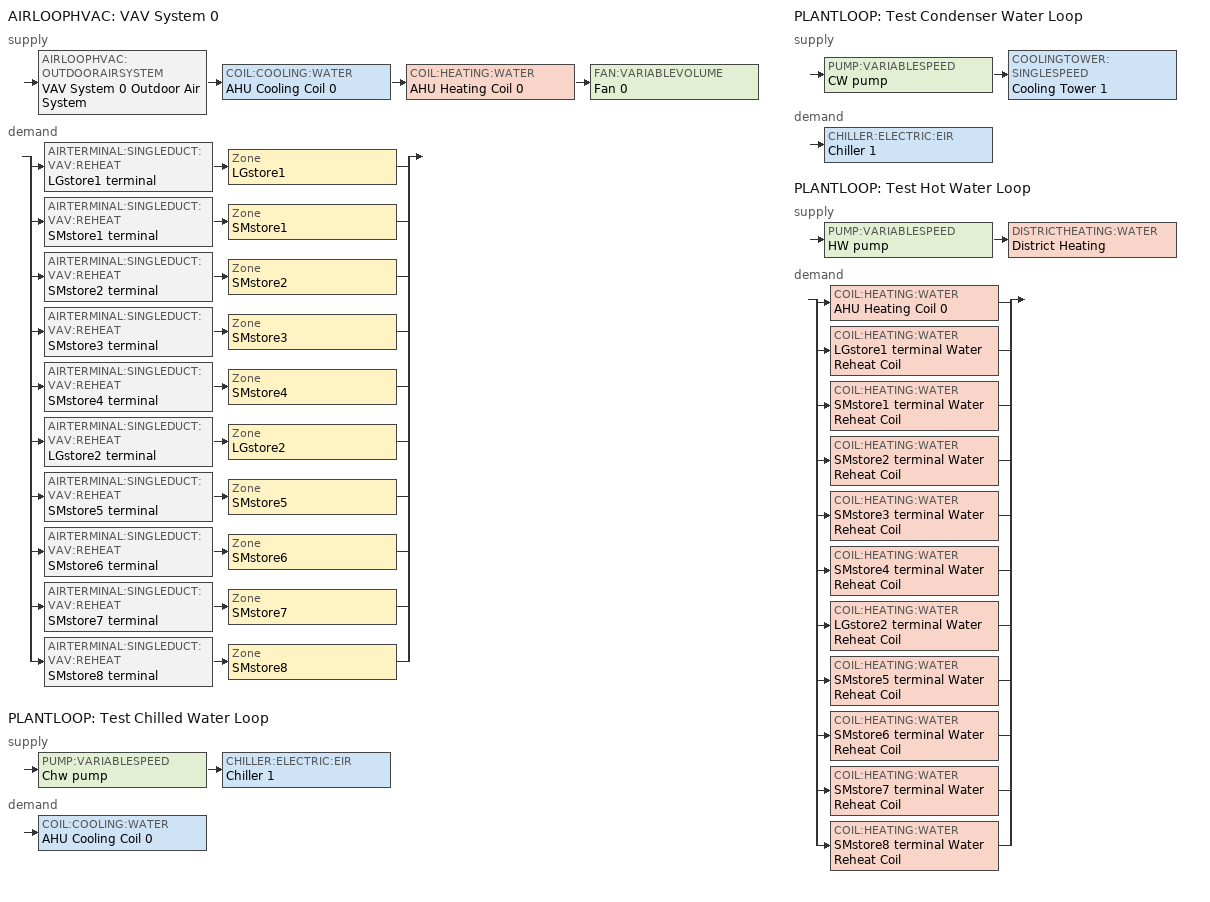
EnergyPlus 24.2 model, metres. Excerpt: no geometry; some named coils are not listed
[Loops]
AIRLOOPHVAC 'VAV System 0'
 supply: AIRLOOPHVAC:OUTDOORAIRSYSTEM 'VAV System 0 Outdoor Air System' > COIL:COOLING:WATER 'AHU Cooling Coil 0' > COIL:HEATING:WATER 'AHU Heating Coil 0' > FAN:VARIABLEVOLUME 'Fan 0'
 demand: split
  | AIRTERMINAL:SINGLEDUCT:VAV:REHEAT 'LGstore1 terminal' > Zone 'LGstore1'
  | AIRTERMINAL:SINGLEDUCT:VAV:REHEAT 'SMstore1 terminal' > Zone 'SMstore1'
  | AIRTERMINAL:SINGLEDUCT:VAV:REHEAT 'SMstore2 terminal' > Zone 'SMstore2'
  | AIRTERMINAL:SINGLEDUCT:VAV:REHEAT 'SMstore3 terminal' > Zone 'SMstore3'
  | AIRTERMINAL:SINGLEDUCT:VAV:REHEAT 'SMstore4 terminal' > Zone 'SMstore4'
  | AIRTERMINAL:SINGLEDUCT:VAV:REHEAT 'LGstore2 terminal' > Zone 'LGstore2'
  | AIRTERMINAL:SINGLEDUCT:VAV:REHEAT 'SMstore5 terminal' > Zone 'SMstore5'
  | AIRTERMINAL:SINGLEDUCT:VAV:REHEAT 'SMstore6 terminal' > Zone 'SMstore6'
  | AIRTERMINAL:SINGLEDUCT:VAV:REHEAT 'SMstore7 terminal' > Zone 'SMstore7'
  | AIRTERMINAL:SINGLEDUCT:VAV:REHEAT 'SMstore8 terminal' > Zone 'SMstore8'
PLANTLOOP 'Test Chilled Water Loop'
 supply: PUMP:VARIABLESPEED 'Chw pump' > CHILLER:ELECTRIC:EIR 'Chiller 1'
 demand: COIL:COOLING:WATER 'AHU Cooling Coil 0'
PLANTLOOP 'Test Condenser Water Loop'
 supply: PUMP:VARIABLESPEED 'CW pump' > COOLINGTOWER:SINGLESPEED 'Cooling Tower 1'
 demand: CHILLER:ELECTRIC:EIR 'Chiller 1'
PLANTLOOP 'Test Hot Water Loop'
 supply: PUMP:VARIABLESPEED 'HW pump' > DISTRICTHEATING:WATER 'District Heating'
 demand: split
  | COIL:HEATING:WATER 'AHU Heating Coil 0'
  | COIL:HEATING:WATER 'LGstore1 terminal Water Reheat Coil'
  | COIL:HEATING:WATER 'SMstore1 terminal Water Reheat Coil'
  | COIL:HEATING:WATER 'SMstore2 terminal Water Reheat Coil'
  | COIL:HEATING:WATER 'SMstore3 terminal Water Reheat Coil'
  | COIL:HEATING:WATER 'SMstore4 terminal Water Reheat Coil'
  | COIL:HEATING:WATER 'LGstore2 terminal Water Reheat Coil'
  | COIL:HEATING:WATER 'SMstore5 terminal Water Reheat Coil'
  | COIL:HEATING:WATER 'SMstore6 terminal Water Reheat Coil'
  | COIL:HEATING:WATER 'SMstore7 terminal Water Reheat Coil'
  | COIL:HEATING:WATER 'SMstore8 terminal Water Reheat Coil'
[DesignSpecification:OutdoorAir] Outdoor Air Method=Sum; Outdoor Air Flow per Person=0.00353961; Outdoor Air Flow per Zone Floor Area=0.000609599
SZ DSOA LGstore1; SZ DSOA SMstore1; SZ DSOA SMstore2; SZ DSOA SMstore3; SZ DSOA SMstore4; SZ DSOA LGstore2; SZ DSOA SMstore5; SZ DSOA SMstore6; SZ DSOA SMstore7; SZ DSOA SMstore8
[DesignSpecification:ZoneAirDistribution]
CM DSZAD Building: Zone Air Distribution Effectiveness in Cooling Mode=1; Zone Air Distribution Effectiveness in Heating Mode=1
[Sizing:Zone] Zone Cooling Design Supply Air Temperature Input Method=SupplyAirTemperature; Zone Cooling Design Supply Air Temperature=12.8; Zone Heating Design Supply Air Temperature Input Method=SupplyAirTemperature; Zone Heating Design Supply Air Temperature=40; Zone Cooling Design Supply Air Humidity Ratio=0.0085; Zone Heating Design Supply Air Humidity Ratio=0.008; Cooling Design Air Flow Method=DesignDay; Cooling Design Air Flow Rate=0; Cooling Minimum Air Flow Fraction=0; Heating Design Air Flow Method=DesignDay; Heating Design Air Flow Rate=0; Zone Load Sizing Method=Sensible Load Only No Latent Load; Zone Latent Cooling Design Supply Air Humidity Ratio Input Method=HumidityRatioDifference; Zone Cooling Design Supply Air Humidity Ratio Difference=0.005; Zone Latent Heating Design Supply Air Humidity Ratio Input Method=HumidityRatioDifference; Zone Humidification Design Supply Air Humidity Ratio Difference=0.005
Name | Design Specification Outdoor Air Object
LGstore1 | SZ DSOA LGstore1
SMstore1 | SZ DSOA SMstore1
SMstore2 | SZ DSOA SMstore2
SMstore3 | SZ DSOA SMstore3
SMstore4 | SZ DSOA SMstore4
LGstore2 | SZ DSOA LGstore2
SMstore5 | SZ DSOA SMstore5
SMstore6 | SZ DSOA SMstore6
SMstore7 | SZ DSOA SMstore7
SMstore8 | SZ DSOA SMstore8
[SIZING:SYSTEM]
VAV System 0: Type of Load to Size On=Total; Design Outdoor Air Flow Rate=Autosize; Central Heating Maximum System Air Flow Ratio=Autosize; Preheat Design Temperature=7; Preheat Design Humidity Ratio=0.008; Precool Design Temperature=12.8; Precool Design Humidity Ratio=0.008; Central Cooling Design Supply Air Temperature=12.8; Central Heating Design Supply Air Temperature=12.8; Type of Zone Sum to Use=NonCoincident; 100 Outdoor Air in Cooling=No; 100 Outdoor Air in Heating=No; Central Cooling Design Supply Air Humidity Ratio=0.0085; Central Heating Design Supply Air Humidity Ratio=0.008; Cooling Supply Air Flow Rate Method=DesignDay; Cooling Supply Air Flow Rate=0; Cooling Supply Air Flow Rate Per Floor Area=0.00996765; Cooling Fraction of Autosized Cooling Supply Air Flow Rate=1; Cooling Supply Air Flow Rate Per Unit Cooling Capacity=3.94755e-05; Heating Supply Air Flow Rate Method=DesignDay; Heating Supply Air Flow Rate=0; Heating Supply Air Flow Rate Per Floor Area=0.00996765; Heating Fraction of Autosized Heating Supply Air Flow Rate=1; Heating Fraction of Autosized Cooling Supply Air Flow Rate=1; Heating Supply Air Flow Rate Per Unit Heating Capacity=3.15882e-05; System Outdoor Air Method=ZoneSum; Zone Maximum Outdoor Air Fraction=1; Cooling Design Capacity Method=CoolingDesignCapacity; Cooling Design Capacity=Autosize; Cooling Design Capacity Per Floor Area=234.7; Fraction of Autosized Cooling Design Capacity=1; Heating Design Capacity Method=HeatingDesignCapacity; Heating Design Capacity=Autosize; Heating Design Capacity Per Floor Area=157; Fraction of Autosized Heating Design Capacity=1; Central Cooling Capacity Control Method=OnOff; Occupant Diversity=autosize
[SIZING:PLANT] Sizing Option=NonCoincident; Zone Timesteps in Averaging Window=1; Coincident Sizing Factor Mode=None
Name | Loop Type | Design Loop Exit Temperature | Loop Design Temperature Difference
Test Chilled Water Loop | Cooling | 7 | 6
Test Condenser Water Loop | Condenser | 30 | 15
Test Hot Water Loop | Heating | 50 | 50
[ZoneControl:Thermostat] Control Type Schedule=Dual Zone Control Type Sched
Name | Zone or ZoneList | Control 1
LGstore1 Thermostat | LGstore1 | LGstore1 Dual SP Control
SMstore1 Thermostat | SMstore1 | SMstore1 Dual SP Control
SMstore2 Thermostat | SMstore2 | SMstore2 Dual SP Control
SMstore3 Thermostat | SMstore3 | SMstore3 Dual SP Control
SMstore4 Thermostat | SMstore4 | SMstore4 Dual SP Control
LGstore2 Thermostat | LGstore2 | LGstore2 Dual SP Control
SMstore5 Thermostat | SMstore5 | SMstore5 Dual SP Control
SMstore6 Thermostat | SMstore6 | SMstore6 Dual SP Control
SMstore7 Thermostat | SMstore7 | SMstore7 Dual SP Control
SMstore8 Thermostat | SMstore8 | SMstore8 Dual SP Control
[ThermostatSetpoint:DualSetpoint]
Name | Heating Setpoint Temperature Schedule | Cooling Setpoint Temperature Schedule
LGstore1 Dual SP Control; SMstore1 Dual SP Control | Type1_HTGSETP_SCH_NO_OPTIMUM | Type1_CLGSETP_SCH_NO_OPTIMUM
SMstore2 Dual SP Control; SMstore3 Dual SP Control; SMstore4 Dual SP Control | Type2_HTGSETP_SCH_NO_OPTIMUM | Type2_CLGSETP_SCH_NO_OPTIMUM
LGstore2 Dual SP Control; SMstore5 Dual SP Control; SMstore6 Dual SP Control; SMstore7 Dual SP Control; SMstore8 Dual SP Control | Type3_HTGSETP_SCH_NO_OPTIMUM | Type3_CLGSETP_SCH_NO_OPTIMUM
[AIRTERMINAL:SINGLEDUCT:VAV:REHEAT] Availability Schedule=Always On Discrete hvac_library; Maximum Air Flow Rate=Autosize; Zone Minimum Air Flow Input Method=Constant; Constant Minimum Air Flow Fraction=0.3; Fixed Minimum Air Flow Rate=autosize; Maximum Hot Water or Steam Flow Rate=Autosize; Minimum Hot Water or Steam Flow Rate=0; Convergence Tolerance=0.001; Damper Heating Action=Normal; Maximum Flow per Zone Floor Area During Reheat=Autosize; Maximum Flow Fraction During Reheat=autosize; Maximum Reheat Air Temperature=35
Name | Reheat Coil
LGstore1 terminal | LGstore1 terminal Water Reheat Coil
SMstore1 terminal | SMstore1 terminal Water Reheat Coil
SMstore2 terminal | SMstore2 terminal Water Reheat Coil
SMstore3 terminal | SMstore3 terminal Water Reheat Coil
SMstore4 terminal | SMstore4 terminal Water Reheat Coil
LGstore2 terminal | LGstore2 terminal Water Reheat Coil
SMstore5 terminal | SMstore5 terminal Water Reheat Coil
SMstore6 terminal | SMstore6 terminal Water Reheat Coil
SMstore7 terminal | SMstore7 terminal Water Reheat Coil
SMstore8 terminal | SMstore8 terminal Water Reheat Coil
[Zone equipment]
LGstore1: LGstore1 terminal
SMstore1: SMstore1 terminal
SMstore2: SMstore2 terminal
SMstore3: SMstore3 terminal
SMstore4: SMstore4 terminal
LGstore2: LGstore2 terminal
SMstore5: SMstore5 terminal
SMstore6: SMstore6 terminal
SMstore7: SMstore7 terminal
SMstore8: SMstore8 terminal
[FAN:VARIABLEVOLUME]
Fan 0: Availability Schedule=Always On Discrete hvac_library; Fan Total Efficiency=0.6; Pressure Rise=500; Maximum Flow Rate=Autosize; Fan Power Minimum Flow Rate Input Method=FixedFlowRate; Fan Power Minimum Flow Fraction=0; Fan Power Minimum Air Flow Rate=0; Motor Efficiency=0.93; Motor In Airstream Fraction=1; Fan Power Coefficient 1=0.0013; Fan Power Coefficient 2=0.147; Fan Power Coefficient 3=0.9506; Fan Power Coefficient 4=-0.0998; Fan Power Coefficient 5=0; EndUse Subcategory=General
[COIL:COOLING:WATER]
AHU Cooling Coil 0: Availability Schedule=Always On Discrete hvac_library; Design Water Flow Rate=Autosize; Design Air Flow Rate=Autosize; Design Inlet Water Temperature=Autosize; Design Inlet Air Temperature=Autosize; Design Outlet Air Temperature=Autosize; Design Inlet Air Humidity Ratio=Autosize; Design Outlet Air Humidity Ratio=Autosize; Type of Analysis=SimpleAnalysis; Heat Exchanger Configuration=CrossFlow
[COIL:HEATING:WATER] Availability Schedule=Always On Discrete hvac_library; UFactor Times Area Value=Autosize; Maximum Water Flow Rate=Autosize; Performance Input Method=UFactorTimesAreaAndDesignWaterFlowRate; Rated Capacity=Autosize; Rated Inlet Water Temperature=60; Rated Inlet Air Temperature=16.6; Rated Outlet Water Temperature=40; Rated Outlet Air Temperature=32.2; Rated Ratio for Air and Water Convection=0.5; Design Water Temperature Difference=20
AHU Heating Coil 0; LGstore1 terminal Water Reheat Coil; SMstore1 terminal Water Reheat Coil; SMstore2 terminal Water Reheat Coil; SMstore3 terminal Water Reheat Coil; SMstore4 terminal Water Reheat Coil; LGstore2 terminal Water Reheat Coil; SMstore5 terminal Water Reheat Coil; SMstore6 terminal Water Reheat Coil; SMstore7 terminal Water Reheat Coil; SMstore8 terminal Water Reheat Coil
[AirLoopHVAC:UnitarySystem] Control Type=Load; Dehumidification Control Type=None; Availability Schedule=Always_On; Fan Placement=BlowThrough; DX Heating Coil Sizing Ratio=1; Use DOAS DX Cooling Coil=No; Minimum Supply Air Temperature=2; Latent Load Control=SensibleOnlyLoadControl; Cooling Supply Air Flow Rate Method=SupplyAirFlowRate; Cooling Supply Air Flow Rate=AUTOSIZE; Heating Supply Air Flow Rate Method=SupplyAirFlowRate; Heating Supply Air Flow Rate=AUTOSIZE; No Load Supply Air Flow Rate Method=SupplyAirFlowRate; No Load Supply Air Flow Rate=AUTOSIZE; No Load Supply Air Flow Rate Control Set To Low Speed=No; Maximum Supply Air Temperature=AUTOSIZE
Name | Controlling Zone or Thermostat Location | Supply Fan | Supply Air Fan Operating Mode Schedule | Heating Coil | Cooling Coil | Design Specification Multispeed Object
PSZ-AC_1:1_Unitary_Package_DX | LGstore1 | PSZ-AC_1:1_addAQ_Unitary_Package_fan | Type1_FAN_SCH | PSZ-AC_1:1 Heating Coil | PSZ-AC_1:1 Cooling Coil | PSZ-AC_1:1_Unitary_Package_DX_Perf
PSZ-AC_2:2_Unitary_Package_DX | SMstore1 | PSZ-AC_2:2_addAQ_Unitary_Package_fan | Type2_FAN_SCH | PSZ-AC_2:2 Heating Coil | PSZ-AC_2:2 Cooling Coil | PSZ-AC_2:2_Unitary_Package_DX_Perf
PSZ-AC_3:3_Unitary_Package_DX | SMstore2 | PSZ-AC_3:3_addAQ_Unitary_Package_fan | Type2_FAN_SCH | PSZ-AC_3:3 Heating Coil | PSZ-AC_3:3 Cooling Coil | PSZ-AC_3:3_Unitary_Package_DX_Perf
PSZ-AC_4:4_Unitary_Package_DX | SMstore3 | PSZ-AC_4:4_addAQ_Unitary_Package_fan | Type2_FAN_SCH | PSZ-AC_4:4 Heating Coil | PSZ-AC_4:4 Cooling Coil | PSZ-AC_4:4_Unitary_Package_DX_Perf
PSZ-AC_5:5_Unitary_Package_DX | SMstore4 | PSZ-AC_5:5_addAQ_Unitary_Package_fan | Type2_FAN_SCH | PSZ-AC_5:5 Heating Coil | PSZ-AC_5:5 Cooling Coil | PSZ-AC_5:5_Unitary_Package_DX_Perf
PSZ-AC_6:6_Unitary_Package_DX | LGstore2 | PSZ-AC_6:6_addAQ_Unitary_Package_fan | Type3_FAN_SCH | PSZ-AC_6:6 Heating Coil | PSZ-AC_6:6 Cooling Coil | PSZ-AC_6:6_Unitary_Package_DX_Perf
PSZ-AC_7:7_Unitary_Package_DX | SMstore5 | PSZ-AC_7:7_addAQ_Unitary_Package_fan | Type3_FAN_SCH | PSZ-AC_7:7 Heating Coil | PSZ-AC_7:7 Cooling Coil | PSZ-AC_7:7_Unitary_Package_DX_Perf
PSZ-AC_8:8_Unitary_Package_DX | SMstore6 | PSZ-AC_8:8_addAQ_Unitary_Package_fan | Type3_FAN_SCH | PSZ-AC_8:8 Heating Coil | PSZ-AC_8:8 Cooling Coil | PSZ-AC_8:8_Unitary_Package_DX_Perf
PSZ-AC_9:9_Unitary_Package_DX | SMstore7 | PSZ-AC_9:9_addAQ_Unitary_Package_fan | Type3_FAN_SCH | PSZ-AC_9:9 Heating Coil | PSZ-AC_9:9 Cooling Coil | PSZ-AC_9:9_Unitary_Package_DX_Perf
PSZ-AC_10:10_Unitary_Package_DX | SMstore8 | PSZ-AC_10:10_addAQ_Unitary_Package_fan | Type3_FAN_SCH | PSZ-AC_10:10 Heating Coil | PSZ-AC_10:10 Cooling Coil | PSZ-AC_10:10_Unitary_Package_DX_Perf
[UnitarySystemPerformance:Multispeed] Number of Speeds for Heating=2; Number of Speeds for Cooling=2; Single Mode Operation=No; No Load Supply Air Flow Rate Ratio=0.66; Heating Speed 1 Supply Air Flow Ratio=0.66; Cooling Speed 1 Supply Air Flow Ratio=0.66; Heating Speed 2 Supply Air Flow Ratio=1; Cooling Speed 2 Supply Air Flow Ratio=1
PSZ-AC_1:1_Unitary_Package_DX_Perf; PSZ-AC_2:2_Unitary_Package_DX_Perf; PSZ-AC_3:3_Unitary_Package_DX_Perf; PSZ-AC_4:4_Unitary_Package_DX_Perf; PSZ-AC_5:5_Unitary_Package_DX_Perf; PSZ-AC_6:6_Unitary_Package_DX_Perf; PSZ-AC_7:7_Unitary_Package_DX_Perf; PSZ-AC_8:8_Unitary_Package_DX_Perf; PSZ-AC_9:9_Unitary_Package_DX_Perf; PSZ-AC_10:10_Unitary_Package_DX_Perf
[CONTROLLER:WATERCOIL] Control Variable=Temperature; Actuator Variable=Flow; Controller Convergence Tolerance=autosize; Maximum Actuated Flow=autosize; Minimum Actuated Flow=0
Name | Action
AHU Cooling Coil 0 Controller | Reverse
AHU Heating Coil 0 Controller | Normal
[CONTROLLER:OUTDOORAIR]
VAV System 0 Outdoor Air System Controller: Minimum Outdoor Air Flow Rate=0; Maximum Outdoor Air Flow Rate=Autosize; Economizer Control Type=NoEconomizer; Economizer Control Action Type=ModulateFlow; Economizer Maximum Limit DryBulb Temperature=28; Economizer Maximum Limit Enthalpy=64000; Economizer Minimum Limit DryBulb Temperature=-100; Lockout Type=NoLockout; Minimum Limit Type=FixedMinimum; High Humidity Control=No; High Humidity Outdoor Air Flow Ratio=1; Control High Indoor Humidity Based on Outdoor Humidity Ratio=Yes; Heat Recovery Bypass Control Type=BypassWhenWithinEconomizerLimits; Economizer Operation Staging=InterlockedWithMechanicalCooling
[Controller:MechanicalVentilation] Demand Controlled Ventilation=Yes; System Outdoor Air Method=ZoneSum; Design Specification Zone Air Distribution Object Name 1=CM DSZAD Building
Name | Availability Schedule | Zone or ZoneList 1 | Design Specification Outdoor Air Object Name 1
LGstore1_DCV | Type1_MinOA_MotorizedDamper_SCH | LGstore1 | SZ DSOA LGstore1
SMstore1_DCV | Type1_MinOA_MotorizedDamper_SCH | SMstore1 | SZ DSOA SMstore1
SMstore2_DCV | Type2_MinOA_MotorizedDamper_SCH | SMstore2 | SZ DSOA SMstore2
SMstore3_DCV | Type2_MinOA_MotorizedDamper_SCH | SMstore3 | SZ DSOA SMstore3
SMstore4_DCV | Type2_MinOA_MotorizedDamper_SCH | SMstore4 | SZ DSOA SMstore4
LGstore2_DCV | Type3_MinOA_MotorizedDamper_SCH | LGstore2 | SZ DSOA LGstore2
SMstore5_DCV | Type3_MinOA_MotorizedDamper_SCH | SMstore5 | SZ DSOA SMstore5
SMstore6_DCV | Type3_MinOA_MotorizedDamper_SCH | SMstore6 | SZ DSOA SMstore6
SMstore7_DCV | Type3_MinOA_MotorizedDamper_SCH | SMstore7 | SZ DSOA SMstore7
SMstore8_DCV | Type3_MinOA_MotorizedDamper_SCH | SMstore8 | SZ DSOA SMstore8
[AIRLOOPHVAC]
VAV System 0: Design Supply Air Flow Rate=AutoSize; Design Return Air Flow Fraction of Supply Air Flow=1
[PUMP:VARIABLESPEED] Design Maximum Flow Rate=Autosize; Design Pump Head=179352; Design Power Consumption=Autosize; Motor Efficiency=0.9; Fraction of Motor Inefficiencies to Fluid Stream=0; Coefficient 1 of the Part Load Performance Curve=0.103; Coefficient 2 of the Part Load Performance Curve=-0.04; Coefficient 3 of the Part Load Performance Curve=0.767; Coefficient 4 of the Part Load Performance Curve=0.1679; Design Minimum Flow Rate=0; Pump Control Type=Intermittent; Skin Loss Radiative Fraction=0.5; Design Power Sizing Method=PowerPerFlowPerPressure; Design Electric Power per Unit Flow Rate=348701.1; Design Shaft Power per Unit Flow Rate per Unit Head=1.28205; Design Minimum Flow Rate Fraction=0; EndUse Subcategory=General
Chw pump; CW pump; HW pump
[CHILLER:ELECTRIC:EIR]
Chiller 1: Reference Capacity=Autosize; Reference COP=5.5; Reference Leaving Chilled Water Temperature=6; Reference Entering Condenser Fluid Temperature=29; Reference Chilled Water Flow Rate=Autosize; Reference Condenser Fluid Flow Rate=Autosize; Cooling Capacity Function of Temperature Curve=Chiller 1 CoolingCapTempCurve_ASHRAE90.1; Electric Input to Cooling Output Ratio Function of Temperature Curve=Chiller 1 CoolingEIRRatioTempCurve_ASHRAE90.1; Electric Input to Cooling Output Ratio Function of Part Load Ratio Curve=Chiller 1 CoolingEIRRatioPLRCurve_ASHRAE90.1; Minimum Part Load Ratio=0.1; Maximum Part Load Ratio=1; Optimum Part Load Ratio=1; Minimum Unloading Ratio=0.2; Condenser Type=WaterCooled; Condenser Fan Power Ratio=0; Fraction of Compressor Electric Consumption Rejected by Condenser=1; Leaving Chilled Water Lower Temperature Limit=2; Chiller Flow Mode=NotModulated; Design Heat Recovery Water Flow Rate=0; Sizing Factor=1; Basin Heater Capacity=0; Basin Heater Setpoint Temperature=10; Condenser Heat Recovery Relative Capacity Fraction=1; EndUse Subcategory=General; Condenser Flow Control=ConstantFlow; Thermosiphon Minimum Temperature Difference=0
[DISTRICTHEATING:WATER]
District Heating: Nominal Capacity=Autosize
[COOLINGTOWER:SINGLESPEED]
Cooling Tower 1: Design Water Flow Rate=Autosize; Design Air Flow Rate=Autosize; Design Fan Power=Autosize; Design UFactor Times Area Value=Autosize; Free Convection Regime Air Flow Rate=Autosize; Free Convection Regime Air Flow Rate Sizing Factor=0.1; Free Convection Regime UFactor Times Area Value=Autosize; Free Convection UFactor Times Area Value Sizing Factor=0.1; Performance Input Method=UFactorTimesAreaAndDesignWaterFlowRate; Heat Rejection Capacity and Nominal Capacity Sizing Ratio=1.25; Free Convection Capacity=0; Free Convection Nominal Capacity Sizing Factor=0.1; Design Inlet Air DryBulb Temperature=35; Design Inlet Air WetBulb Temperature=25.6; Design Approach Temperature=Autosize; Design Range Temperature=Autosize; Basin Heater Capacity=0; Basin Heater Setpoint Temperature=2; Evaporation Loss Mode=LossFactor; Evaporation Loss Factor=0.2; Drift Loss Percent=0.008; Blowdown Calculation Mode=ConcentrationRatio; Blowdown Concentration Ratio=3; Capacity Control=FanCycling; Number of Cells=1; Cell Control=MinimalCell; Cell Minimum Water Flow Rate Fraction=0.33; Cell Maximum Water Flow Rate Fraction=2.5; Sizing Factor=1; EndUse Subcategory=General
[PLANTLOOP] Fluid Type=Water; Maximum Loop Temperature=100; Minimum Loop Temperature=0; Maximum Loop Flow Rate=Autosize; Minimum Loop Flow Rate=0; Plant Loop Volume=Autocalculate; Load Distribution Scheme=Optimal; Plant Loop Demand Calculation Scheme=SingleSetpoint; Common Pipe Simulation=None; Pressure Simulation Type=None; Loop Circulation Time=2
Name | Plant Equipment Operation Scheme
Test Chilled Water Loop | Test Chilled Water Loop Operation Schemes
Test Condenser Water Loop | Test Condenser Water Loop Operation Schemes
Test Hot Water Loop | Test Hot Water Loop Operation Schemes
[PLANTEQUIPMENTLIST]
Test Chilled Water Loop Equipment List: Chiller 1
Test Condenser Water Loop Equipment List: Cooling Tower 1
Test Hot Water Loop Equipment List: District Heating
[PLANTEQUIPMENTOPERATION:COOLINGLOAD] Load Range 1 Lower Limit=0; Load Range 1 Upper Limit=1000000000
Name | Range 1 Equipment List
Test Chilled Water Loop Cooling Operation Scheme | Test Chilled Water Loop Equipment List
Test Condenser Water Loop Cooling Operation Scheme | Test Condenser Water Loop Equipment List
[PLANTEQUIPMENTOPERATION:HEATINGLOAD]
Test Hot Water Loop Heating Operation Scheme: Load Range 1 Lower Limit=0; Load Range 1 Upper Limit=1000000000; Range 1 Equipment List=Test Hot Water Loop Equipment List
[PLANTEQUIPMENTOPERATIONSCHEMES] Control Scheme 1 Schedule=Always On Discrete
Name | Control Scheme 1
Test Chilled Water Loop Operation Schemes | Test Chilled Water Loop Cooling Operation Scheme
Test Condenser Water Loop Operation Schemes | Test Condenser Water Loop Cooling Operation Scheme
Test Hot Water Loop Operation Schemes | Test Hot Water Loop Heating Operation Scheme
[EnergyManagementSystem:Sensor]
Name | OutputVariable or OutputMeter Index Key | OutputVariable or OutputMeter
LGSTORE1_LSr | LGSTORE1 | Zone Lights Electricity Rate
LGSTORE1_Occ_Sensor | LGSTORE1 | People Occupant Count
SMSTORE1_LSr | SMSTORE1 | Zone Lights Electricity Rate
SMSTORE1_Occ_Sensor | SMSTORE1 | People Occupant Count
SMSTORE2_LSr | SMSTORE2 | Zone Lights Electricity Rate
SMSTORE2_Occ_Sensor | SMSTORE2 | People Occupant Count
SMSTORE3_LSr | SMSTORE3 | Zone Lights Electricity Rate
SMSTORE3_Occ_Sensor | SMSTORE3 | People Occupant Count
SMSTORE4_LSr | SMSTORE4 | Zone Lights Electricity Rate
SMSTORE4_Occ_Sensor | SMSTORE4 | People Occupant Count
SMSTORE5_LSr | SMSTORE5 | Zone Lights Electricity Rate
SMSTORE5_Occ_Sensor | SMSTORE5 | People Occupant Count
SMSTORE6_LSr | SMSTORE6 | Zone Lights Electricity Rate
SMSTORE6_Occ_Sensor | SMSTORE6 | People Occupant Count
SMSTORE7_LSr | SMSTORE7 | Zone Lights Electricity Rate
SMSTORE7_Occ_Sensor | SMSTORE7 | People Occupant Count
SMSTORE8_LSr | SMSTORE8 | Zone Lights Electricity Rate
SMSTORE8_Occ_Sensor | SMSTORE8 | People Occupant Count
LGSTORE2_LSr | LGSTORE2 | Zone Lights Electricity Rate
LGSTORE2_Occ_Sensor | LGSTORE2 | People Occupant Count
[EnergyManagementSystem:InternalVariable] Internal Data Type=Zone Floor Area
Name | Internal Data Index Key
LGSTORE1_Area | LGSTORE1
SMSTORE1_Area | SMSTORE1
SMSTORE2_Area | SMSTORE2
SMSTORE3_Area | SMSTORE3
SMSTORE4_Area | SMSTORE4
SMSTORE5_Area | SMSTORE5
SMSTORE6_Area | SMSTORE6
SMSTORE7_Area | SMSTORE7
SMSTORE8_Area | SMSTORE8
LGSTORE2_Area | LGSTORE2
[SETPOINTMANAGER:SCHEDULED] Control Variable=Temperature
Name | Schedule | Setpoint Node or NodeList
AHU Setpoint Manager 0 | AHU Setpoint Manager 0 | VAV System 0 Supply Outlet Node
Chilled Water Temp | Chilled Water Temp | Test Chilled Water Loop Supply Outlet
Hot Water Temperature | Hot Water Temperature | Test Hot Water Loop Supply Outlet
[SETPOINTMANAGER:MIXEDAIR] Control Variable=Temperature
Name | Setpoint Node or NodeList
VAV System 0 Outdoor Air System Controller mixed_air SPM | VAV System 0 Outdoor Air System Controller mixed_air
AHU Cooling Coil 0_air_outlet SPM | AHU Cooling Coil 0_air_outlet
Fan 0 air inlet SPM | Fan 0 air inlet
[SETPOINTMANAGER:FOLLOWOUTDOORAIRTEMPERATURE]
Condenser Water Temperature: Control Variable=Temperature; Reference Temperature Type=OutdoorAirWetBulb; Offset Temperature Difference=2.77778; Maximum Setpoint Temperature=32.2222; Minimum Setpoint Temperature=21.1111; Setpoint Node or NodeList=Test Condenser Water Loop Supply Outlet
[SCHEDULE:DAY:INTERVAL]
AHU Setpoint Manager 0 Day Schedule: No, 24:00, 12.8
Chilled Water Temp Day Schedule: No, 24:00, 7
Hot Water Temperature Day Schedule: No, 24:00, 60
[SCHEDULE:WEEK:DAILY]
AHU Setpoint Manager 0 Week Schedule: AHU Setpoint Manager 0 Day Schedule, AHU Setpoint Manager 0 Day Schedule, AHU Setpoint Manager 0 Day Schedule, AHU Setpoint Manager 0 Day Schedule, AHU Setpoint Manager 0 Day Schedule, AHU Setpoint Manager 0 Day Schedule, AHU Setpoint Manager 0 Day Schedule, AHU Setpoint Manager 0 Day Schedule, AHU Setpoint Manager 0 Day Schedule, AHU Setpoint Manager 0 Day Schedule, AHU Setpoint Manager 0 Day Schedule, AHU Setpoint Manager 0 Day Schedule
Chilled Water Temp Week Schedule: Chilled Water Temp Day Schedule, Chilled Water Temp Day Schedule, Chilled Water Temp Day Schedule, Chilled Water Temp Day Schedule, Chilled Water Temp Day Schedule, Chilled Water Temp Day Schedule, Chilled Water Temp Day Schedule, Chilled Water Temp Day Schedule, Chilled Water Temp Day Schedule, Chilled Water Temp Day Schedule, Chilled Water Temp Day Schedule, Chilled Water Temp Day Schedule
Hot Water Temperature Week Schedule: Hot Water Temperature Day Schedule, Hot Water Temperature Day Schedule, Hot Water Temperature Day Schedule, Hot Water Temperature Day Schedule, Hot Water Temperature Day Schedule, Hot Water Temperature Day Schedule, Hot Water Temperature Day Schedule, Hot Water Temperature Day Schedule, Hot Water Temperature Day Schedule, Hot Water Temperature Day Schedule, Hot Water Temperature Day Schedule, Hot Water Temperature Day Schedule
[SCHEDULE:YEAR]
AHU Setpoint Manager 0: AHU Setpoint Manager 0 Week Schedule, 1, 1, 12, 31
Chilled Water Temp: Chilled Water Temp Week Schedule, 1, 1, 12, 31
Hot Water Temperature: Hot Water Temperature Week Schedule, 1, 1, 12, 31
[Schedule:Compact]
Type1_HTGSETP_SCH_NO_OPTIMUM: Through: 12/31, For: WinterDesignDay, Until: 01:00, 21.11, Until: 08:00, 15.56, Until: 09:00, 18.33, Until: 23:00, 21.11, Until: 24:00, 21.11, For: Monday Tuesday Wednesday Thursday, Until: 01:00, 21.11, Until: 08:00, 15.56, Until: 09:00, 21.11, Until: 23:00, 21.11, Until: 24:00, 21.11, For SummerDesignDay, Until: 24:00, 15.56, For: Friday Saturday, Until: 08:00, 15.56, Until: 09:00, 21.11, Until: 23:00, 21.11, Until: 24:00, 21.11, For: Sunday Holidays AllOtherDays, Until:  8:00, 15.56, Until:  9:00, 21.11, Until: 23:00, 21.11, Until: 24:00, 21.11
Type2_HTGSETP_SCH_NO_OPTIMUM: Through: 12/31, For: WinterDesignDay, Until: 07:00, 15.56, Until: 08:00, 18.33, Until: 21:00, 21.11, Until: 24:00, 15.56, For: Weekdays, Until: 07:00, 15.56, Until: 08:00, 21.11, Until: 21:00, 21.11, Until: 24:00, 15.56, For SummerDesignDay, Until: 24:00, 15.56, For: Saturday, Until: 07:00, 15.56, Until: 08:00, 21.11, Until: 19:00, 21.11, Until: 24:00, 15.56, For: Sunday Holidays AllOtherDays, Until:  8:00, 15.56, Until:  9:00, 21.11, Until: 18:00, 21.11, Until: 24:00, 15.56
Type3_HTGSETP_SCH_NO_OPTIMUM: Through: 12/31, For: WinterDesignDay, Until: 08:00, 15.56, Until: 09:00, 18.33, Until: 21:00, 21.11, Until: 24:00, 15.56, For: Weekdays, Until: 08:00, 15.56, Until: 09:00, 21.11, Until: 21:00, 21.11, Until: 24:00, 15.56, For SummerDesignDay, Until: 24:00, 15.56, For: Saturday, Until: 08:00, 15.56, Until: 09:00, 21.11, Until: 19:00, 21.11, Until: 24:00, 15.56, For: Sunday Holidays AllOtherDays, Until:  9:00, 15.56, Until: 10:00, 21.11, Until: 18:00, 21.11, Until: 24:00, 15.56
Type1_CLGSETP_SCH_NO_OPTIMUM: Through: 12/31, For: SummerDesignDay, Until: 08:00, 29.44, Until: 09:00, 26.67, Until: 23:00, 23.89, Until: 24:00, 23.89, For: Monday Tuesday Wednesday Thursday, Until: 08:00, 29.44, Until: 09:00, 23.89, Until: 23:00, 23.89, Until: 24:00, 23.89, For WinterDesignDay, Until: 24:00, 29.44, For: Friday Saturday, Until: 01:00, 23.89, Until: 08:00, 29.44, Until: 09:00, 23.89, Until: 23:00, 23.89, Until: 24:00, 23.89, For: Sunday Holidays AllOtherDays, Until:  8:00, 29.44, Until:  8:00, 26.67, Until: 23:00, 23.89, Until: 24:00, 23.89
Type2_CLGSETP_SCH_NO_OPTIMUM: Through: 12/31, For: SummerDesignDay, Until: 07:00, 29.44, Until: 08:00, 26.67, Until: 20:00, 23.89, Until: 24:00, 29.44, For: Weekdays, Until: 07:00, 29.44, Until: 08:00, 23.89, Until: 20:00, 23.89, Until: 24:00, 29.44, For WinterDesignDay, Until: 24:00, 29.44, For: Saturday, Until: 07:00, 29.44, Until: 08:00, 23.89, Until: 18:00, 23.89, Until: 24:00, 29.44, For: Sunday Holidays AllOtherDays, Until:  8:00, 29.44, Until:  9:00, 23.89, Until: 17:00, 23.89, Until: 24:00, 29.44
Type3_CLGSETP_SCH_NO_OPTIMUM: Through: 12/31, For: SummerDesignDay, Until: 08:00, 29.44, Until: 09:00, 26.67, Until: 21:00, 23.89, Until: 24:00, 29.44, For: Weekdays, Until: 08:00, 29.44, Until: 09:00, 23.89, Until: 21:00, 23.89, Until: 24:00, 29.44, For WinterDesignDay, Until: 24:00, 29.44, For: Saturday, Until: 08:00, 29.44, Until: 09:00, 23.89, Until: 18:00, 23.89, Until: 24:00, 29.44, For: Sunday Holidays AllOtherDays, Until:  9:00, 29.44, Until: 10:00, 23.89, Until: 17:00, 23.89, Until: 24:00, 29.44
Type1_FAN_SCH: Through: 12/31, For: Monday Tuesday Wednesday Thursday SummerDesignDay, Until: 08:00, 0, Until: 23:00, 1, Until: 24:00, 1, For: Friday Saturday WinterDesignDay, Until: 01:00, 1, Until: 08:00, 0, Until: 22:00, 1, Until: 24:00, 1, For: Sunday Holidays AllOtherDays, Until: 08:00, 0, Until: 23:00, 1, Until: 24:00, 1
Type2_FAN_SCH: Through: 12/31, For: Weekdays SummerDesignDay, Until: 07:00, 0, Until: 21:00, 1, Until: 24:00, 0, For: Saturday WinterDesignDay, Until: 07:00, 0, Until: 19:00, 1, Until: 24:00, 0, For: Sunday Holidays AllOtherDays, Until: 08:00, 0, Until: 18:00, 1, Until: 24:00, 0
Type3_FAN_SCH; Type2_MinOA_MotorizedDamper_SCH: Through: 12/31, For: Weekdays SummerDesignDay, Until: 08:00, 0, Until: 21:00, 1, Until: 24:00, 0, For: Saturday WinterDesignDay, Until: 08:00, 0, Until: 19:00, 1, Until: 24:00, 0, For: Sunday Holidays AllOtherDays, Until: 09:00, 0, Until: 18:00, 1, Until: 24:00, 0
Type1_MinOA_MotorizedDamper_SCH: Through: 12/31, For: Monday Tuesday Wednesday Thursday SummerDesignDay, Until: 09:00, 0, Until: 23:00, 1, Until: 24:00, 1, For: Friday Saturday WinterDesignDay, Until: 01:00, 1, Until: 09:00, 0, Until: 22:00, 1, Until: 24:00, 1, For: Sunday Holidays AllOtherDays, Until: 09:00, 0, Until: 23:00, 1, Until: 24:00, 1
Type3_MinOA_MotorizedDamper_SCH: Through: 12/31, For: Weekdays SummerDesignDay, Until: 09:00, 0, Until: 21:00, 1, Until: 24:00, 0, For: Saturday WinterDesignDay, Until: 09:00, 0, Until: 19:00, 1, Until: 24:00, 0, For: Sunday Holidays AllOtherDays, Until: 10:00, 0, Until: 18:00, 1, Until: 24:00, 0
ALWAYS_ON: Through: 12/31, For: AllDays, Until: 24:00, 1
Dual Zone Control Type Sched: Through: 12/31, For: AllDays, Until: 24:00, 4
[SCHEDULE:COMPACT]
Always On Discrete; Always On Discrete hvac_library: Through: 12/31, For: AllDays, Until: 24:00, 1
[CURVE:QUADRATIC]
Chiller 1 CoolingEIRRatioPLRCurve_ASHRAE90.1: Coefficient1 Constant=0.222903; Coefficient2 x=0.313387; Coefficient3 x2=0.46371; Minimum Value of x=0; Maximum Value of x=1; Input Unit Type for X=Dimensionless; Output Unit Type=Dimensionless
[CURVE:BIQUADRATIC] Minimum Value of x=5; Maximum Value of x=10; Minimum Value of y=24; Maximum Value of y=35; Input Unit Type for X=Temperature; Input Unit Type for Y=Temperature; Output Unit Type=Dimensionless
Name | Coefficient1 Constant | Coefficient2 x | Coefficient3 x2 | Coefficient4 y | Coefficient5 y2 | Coefficient6 xy
Chiller 1 CoolingCapTempCurve_ASHRAE90.1 | 0.258 | 0.0389 | -0.000217 | 0.0469 | -0.000943 | -0.000343
Chiller 1 CoolingEIRRatioTempCurve_ASHRAE90.1 | 0.934 | -0.0582 | 0.0045 | 0.00243 | 0.000486 | -0.00122
